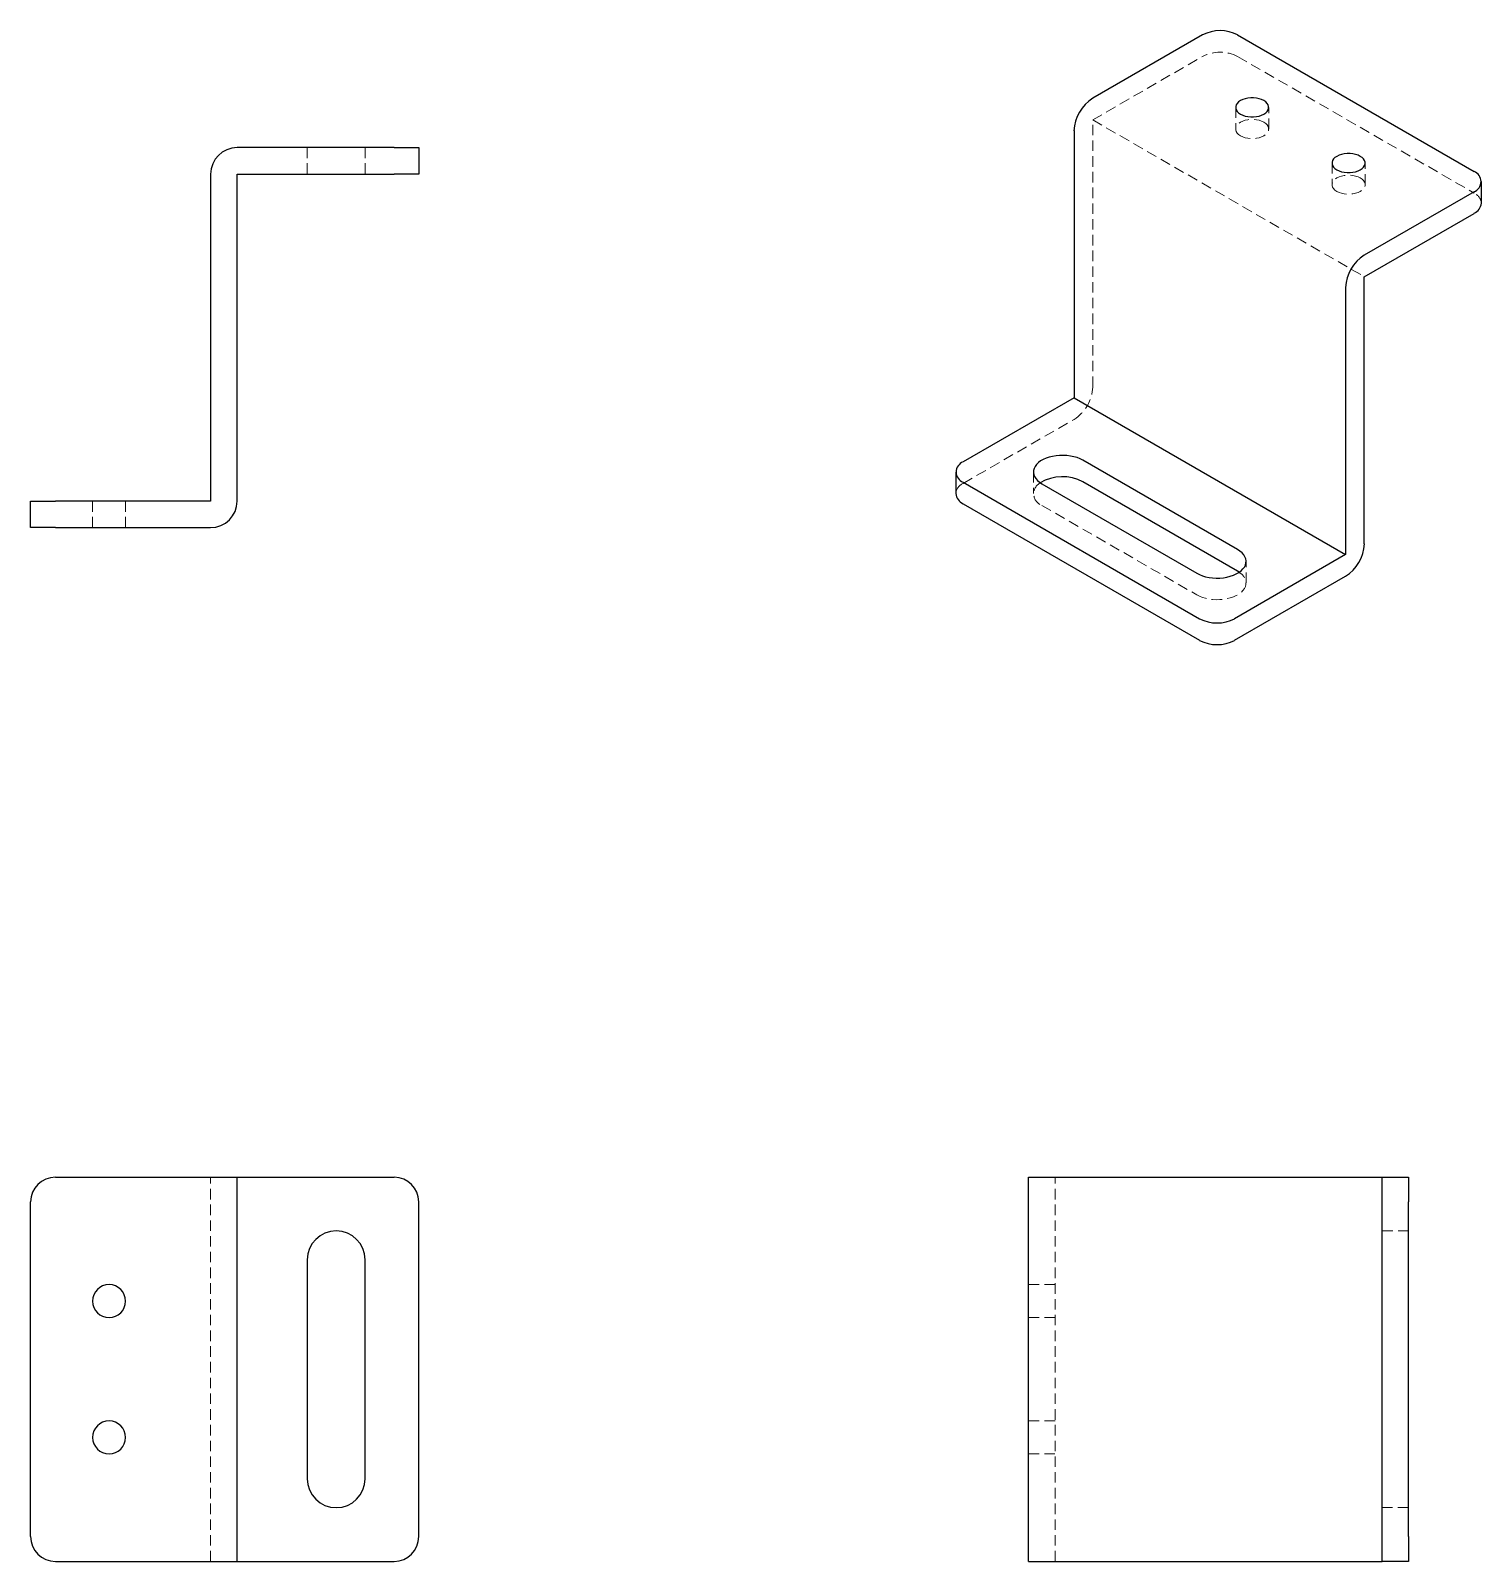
# Model space of a CAD drawing. Header units: millimetres. Extents: x 332 to 508, y 204 to 389.
import ezdxf

# ---------------------------------------------------------------- set-up
doc = ezdxf.new("R2010")
doc.units = ezdxf.units.MM
doc.linetypes.add('HIDDEN', pattern=[1.905, 1.27, -0.635])

msp = doc.modelspace()

# ---------------------------------------------------------------- linework, layer by layer
at = {"color": 7, "linetype": 'Continuous', "lineweight": 25}
for p, q in [((473.94, 388.77), (460.64, 381.1)), ((478.18, 388.77), (506.82, 372.24)), ((458.38, 377.18), (458.38, 344.84)), ((376.06, 375.13), (357.06, 375.13)), ((376.06, 375.13), (379.06, 375.13)), ((379.06, 375.13), (379.06, 371.93)), ((353.86, 371.93), (353.86, 332.33)), ((357.06, 332.33), (357.06, 371.93)), ((357.06, 371.93), (376.06, 371.93)), ((379.06, 371.93), (376.06, 371.93)), ((507.69, 368.4), (507.69, 371.01)), ((506.82, 369.79), (493.52, 362.11)), ((493.52, 359.5), (506.82, 367.17)), ((493.52, 327.17), (493.52, 359.5)), ((491.26, 358.19), (491.26, 325.86)), ((458.38, 344.84), (444.94, 337.09)), ((458.38, 344.84), (491.26, 325.86)), ((478.18, 326.47), (459.44, 337.29)), ((444.07, 335.86), (444.07, 333.25)), ((444.94, 334.64), (473.58, 318.1)), ((454.49, 334.43), (473.23, 323.61)), ((478.18, 323.86), (459.44, 334.68)), ((332.06, 329.13), (332.06, 332.33)), ((332.06, 332.33), (335.06, 332.33)), ((353.86, 332.33), (335.06, 332.33)), ((444.94, 332.02), (473.58, 315.49)), ((335.06, 329.13), (332.06, 329.13)), ((335.06, 329.13), (353.86, 329.13)), ((491.26, 325.86), (477.82, 318.1)), ((477.82, 315.49), (491.26, 323.25)), ((478.37, 323.74), (478.18, 323.86)), ((335.06, 250.51), (353.86, 250.51)), ((353.86, 250.51), (357.06, 250.51)), ((357.06, 204.01), (357.06, 250.51)), ((357.06, 250.51), (376.06, 250.51)), ((452.88, 204.01), (452.88, 250.51)), ((452.88, 250.51), (456.08, 250.51)), ((456.08, 250.51), (495.68, 250.51)), ((495.68, 250.51), (498.88, 250.51)), ((495.68, 247.51), (495.68, 250.51)), ((498.88, 250.51), (498.88, 247.51)), ((332.06, 207.01), (332.06, 247.51)), ((379.06, 207.01), (379.06, 247.51)), ((495.68, 207.01), (495.68, 247.51)), ((498.88, 207.01), (498.88, 247.51)), ((365.56, 240.51), (365.56, 214.01)), ((372.56, 214.01), (372.56, 240.51)), ((495.68, 204.01), (495.68, 207.01)), ((498.88, 207.01), (498.88, 204.01)), ((335.06, 204.01), (353.86, 204.01)), ((353.86, 204.01), (357.06, 204.01)), ((357.06, 204.01), (376.06, 204.01)), ((452.88, 204.01), (456.08, 204.01)), ((456.08, 204.01), (495.68, 204.01)), ((498.88, 204.01), (495.68, 204.01))]:
    msp.add_line(p, q, dxfattribs=at)
at = {"color": 7, "linetype": 'HIDDEN', "lineweight": 18}
for p, q in [((460.64, 378.48), (473.94, 386.16)), ((478.18, 386.16), (506.82, 369.62)), ((477.95, 379.99), (477.95, 377.38)), ((481.95, 377.38), (481.95, 379.99)), ((460.64, 378.48), (493.52, 359.5)), ((460.64, 346.15), (460.64, 378.48)), ((365.56, 375.13), (365.56, 371.93)), ((372.56, 375.13), (372.56, 371.93)), ((489.61, 373.26), (489.61, 370.64)), ((493.61, 370.64), (493.61, 373.26)), ((444.94, 334.47), (458.38, 342.23)), ((453.46, 335.86), (453.46, 333.25)), ((339.56, 332.33), (339.56, 329.13)), ((343.56, 332.33), (343.56, 329.13)), ((454.49, 331.82), (473.23, 321)), ((479.2, 322.43), (479.2, 325.04)), ((353.86, 204.01), (353.86, 250.51)), ((456.08, 204.01), (456.08, 250.51)), ((498.88, 244.01), (495.68, 244.01)), ((456.08, 237.51), (452.88, 237.51)), ((452.88, 233.51), (456.08, 233.51)), ((456.08, 221.01), (452.88, 221.01)), ((452.88, 217.01), (456.08, 217.01)), ((495.68, 210.51), (498.88, 210.51))]:
    msp.add_line(p, q, dxfattribs=at)
at = {"color": 7, "linetype": 'Continuous', "lineweight": 25, "flags": 128}
for points in [[(481.36, 380.81), (481.09, 380.94), (480.79, 381.04), (480.46, 381.11), (480.12, 381.14), (479.77, 381.14), (479.43, 381.11), (479.1, 381.04), (478.8, 380.94), (478.53, 380.81), (478.31, 380.66), (478.13, 380.48), (478.01, 380.29), (477.95, 380.09), (477.95, 379.89), (478.01, 379.69), (478.13, 379.51), (478.31, 379.33), (478.53, 379.18)], [(478.53, 379.18), (478.8, 379.05), (479.1, 378.95), (479.43, 378.88), (479.77, 378.84), (480.12, 378.84), (480.46, 378.88), (480.79, 378.95), (481.09, 379.05), (481.36, 379.18), (481.58, 379.33), (481.76, 379.51), (481.88, 379.69), (481.94, 379.89), (481.94, 380.09), (481.88, 380.29), (481.76, 380.48), (481.58, 380.66), (481.36, 380.81)], [(493.03, 374.07), (492.76, 374.2), (492.46, 374.3), (492.13, 374.37), (491.79, 374.41), (491.44, 374.41), (491.1, 374.37), (490.77, 374.3), (490.47, 374.2), (490.2, 374.07), (489.97, 373.92), (489.8, 373.75), (489.68, 373.56), (489.62, 373.36), (489.62, 373.16), (489.68, 372.96), (489.8, 372.77), (489.97, 372.6), (490.2, 372.44)], [(490.2, 372.44), (490.47, 372.31), (490.77, 372.21), (491.1, 372.14), (491.44, 372.11), (491.79, 372.11), (492.13, 372.14), (492.46, 372.21), (492.76, 372.31), (493.03, 372.44), (493.25, 372.6), (493.43, 372.77), (493.54, 372.96), (493.61, 373.16), (493.61, 373.36), (493.54, 373.56), (493.43, 373.75), (493.25, 373.92), (493.03, 374.07)], [(459.44, 337.29), (459.11, 337.46), (458.75, 337.6), (458.35, 337.71), (457.94, 337.8), (457.51, 337.86), (457.07, 337.88), (456.64, 337.87), (456.2, 337.83), (455.78, 337.76), (455.38, 337.66), (455, 337.53), (454.65, 337.38), (454.34, 337.2), (454.07, 337), (453.85, 336.78), (453.67, 336.54), (453.55, 336.3), (453.48, 336.05), (453.47, 335.8), (453.51, 335.54), (453.6, 335.3), (453.75, 335.06), (453.95, 334.83), (454.2, 334.62), (454.49, 334.43)], [(473.23, 323.61), (473.56, 323.45), (473.92, 323.3), (474.31, 323.19), (474.73, 323.1), (475.16, 323.05), (475.59, 323.02), (476.03, 323.03), (476.47, 323.07), (476.89, 323.14), (477.29, 323.24), (477.67, 323.37), (478.02, 323.53), (478.33, 323.71), (478.6, 323.91), (478.82, 324.13), (479, 324.36), (479.12, 324.6), (479.19, 324.85), (479.2, 325.11), (479.16, 325.36), (479.06, 325.61), (478.92, 325.85), (478.72, 326.07), (478.47, 326.28), (478.18, 326.47)]]:
    msp.add_lwpolyline(points, dxfattribs=at)
at = {"color": 7, "linetype": 'HIDDEN', "lineweight": 18, "flags": 128}
for points in [[(478.53, 376.56), (478.31, 376.72), (478.13, 376.89), (478.01, 377.08), (477.95, 377.28), (477.95, 377.48), (478.01, 377.68), (478.13, 377.87), (478.31, 378.04), (478.53, 378.2), (478.8, 378.33), (479.1, 378.43), (479.43, 378.5), (479.77, 378.53), (480.12, 378.53), (480.46, 378.5), (480.79, 378.43), (481.09, 378.33), (481.36, 378.2)], [(481.36, 378.2), (481.58, 378.04), (481.76, 377.87), (481.88, 377.68), (481.94, 377.48), (481.94, 377.28), (481.88, 377.08), (481.76, 376.89), (481.58, 376.72), (481.36, 376.56), (481.09, 376.43), (480.79, 376.33), (480.46, 376.26), (480.12, 376.23), (479.77, 376.23), (479.43, 376.26), (479.1, 376.33), (478.8, 376.43), (478.53, 376.56)], [(490.2, 369.83), (489.97, 369.98), (489.8, 370.16), (489.68, 370.35), (489.62, 370.54), (489.62, 370.75), (489.68, 370.94), (489.8, 371.13), (489.97, 371.31), (490.2, 371.46), (490.47, 371.59), (490.77, 371.69), (491.1, 371.76), (491.44, 371.79), (491.79, 371.79), (492.13, 371.76), (492.46, 371.69), (492.76, 371.59), (493.03, 371.46)], [(493.03, 371.46), (493.25, 371.31), (493.43, 371.13), (493.54, 370.94), (493.61, 370.75), (493.61, 370.54), (493.54, 370.35), (493.43, 370.16), (493.25, 369.98), (493.03, 369.83), (492.76, 369.7), (492.46, 369.6), (492.13, 369.53), (491.79, 369.49), (491.44, 369.49), (491.1, 369.53), (490.77, 369.6), (490.47, 369.7), (490.2, 369.83)], [(473.23, 321), (473.56, 320.83), (473.92, 320.69), (474.31, 320.58), (474.73, 320.49), (475.16, 320.43), (475.59, 320.41), (476.03, 320.42), (476.47, 320.46), (476.89, 320.53), (477.29, 320.63), (477.67, 320.76), (478.02, 320.91), (478.33, 321.09), (478.6, 321.29), (478.82, 321.51), (479, 321.75), (479.12, 321.99), (479.19, 322.24), (479.2, 322.49), (479.16, 322.75), (479.06, 322.99), (478.92, 323.23), (478.72, 323.46), (478.47, 323.67), (478.37, 323.74)]]:
    msp.add_lwpolyline(points, dxfattribs=at)
at = {"color": 7, "linetype": 'Continuous', "lineweight": 25}
for centre, radius, start, end in [((476.06, 384.7), 4.59, 62.4914, 117.5086), ((463.27, 376.96), 4.9, 122.4873, 177.5127), ((357.06, 371.93), 3.2, 90, 180), ((506.34, 371.01), 1.31, 291.2683, 68.7317), ((506.21, 368.54), 1.49, 294.0681, 354.6117), ((496.15, 357.98), 4.9, 122.4873, 177.5127), ((445.42, 335.86), 1.31, 111.2683, 248.7317), ((456.98, 330.04), 5.25, 61.9952, 120.7272), ((353.86, 332.33), 3.2, 270, 0), ((445.55, 333.39), 1.49, 185.3883, 245.9319), ((488.63, 327.38), 4.9, 302.4873, 357.5127), ((475.7, 322.18), 4.59, 242.4914, 297.5086), ((475.7, 319.56), 4.59, 242.4914, 297.5086), ((335.06, 247.51), 3, 90, 180), ((376.06, 247.51), 3, 0, 90), ((369.06, 240.51), 3.5, 0, 180), ((341.56, 235.51), 2, 0, 180), ((341.56, 235.51), 2, 180, 0), ((341.56, 219.01), 2, 0, 180), ((341.56, 219.01), 2, 180, 0), ((369.06, 214.01), 3.5, 180, 0), ((335.06, 207.01), 3, 180, 270), ((376.06, 207.01), 3, 270, 0)]:
    msp.add_arc(centre, radius, start, end, dxfattribs=at)
at = {"color": 7, "linetype": 'HIDDEN', "lineweight": 18}
for centre, radius, start, end in [((476.06, 382.08), 4.59, 62.4914, 117.5086), ((506.21, 368.26), 1.49, 5.3883, 65.9319), ((455.75, 346.36), 4.9, 302.4873, 357.5127), ((445.55, 333.11), 1.49, 114.0681, 174.6117), ((455, 333.23), 1.5, 117.9956, 250.1611)]:
    msp.add_arc(centre, radius, start, end, dxfattribs=at)

doc.saveas('drawing.dxf')
